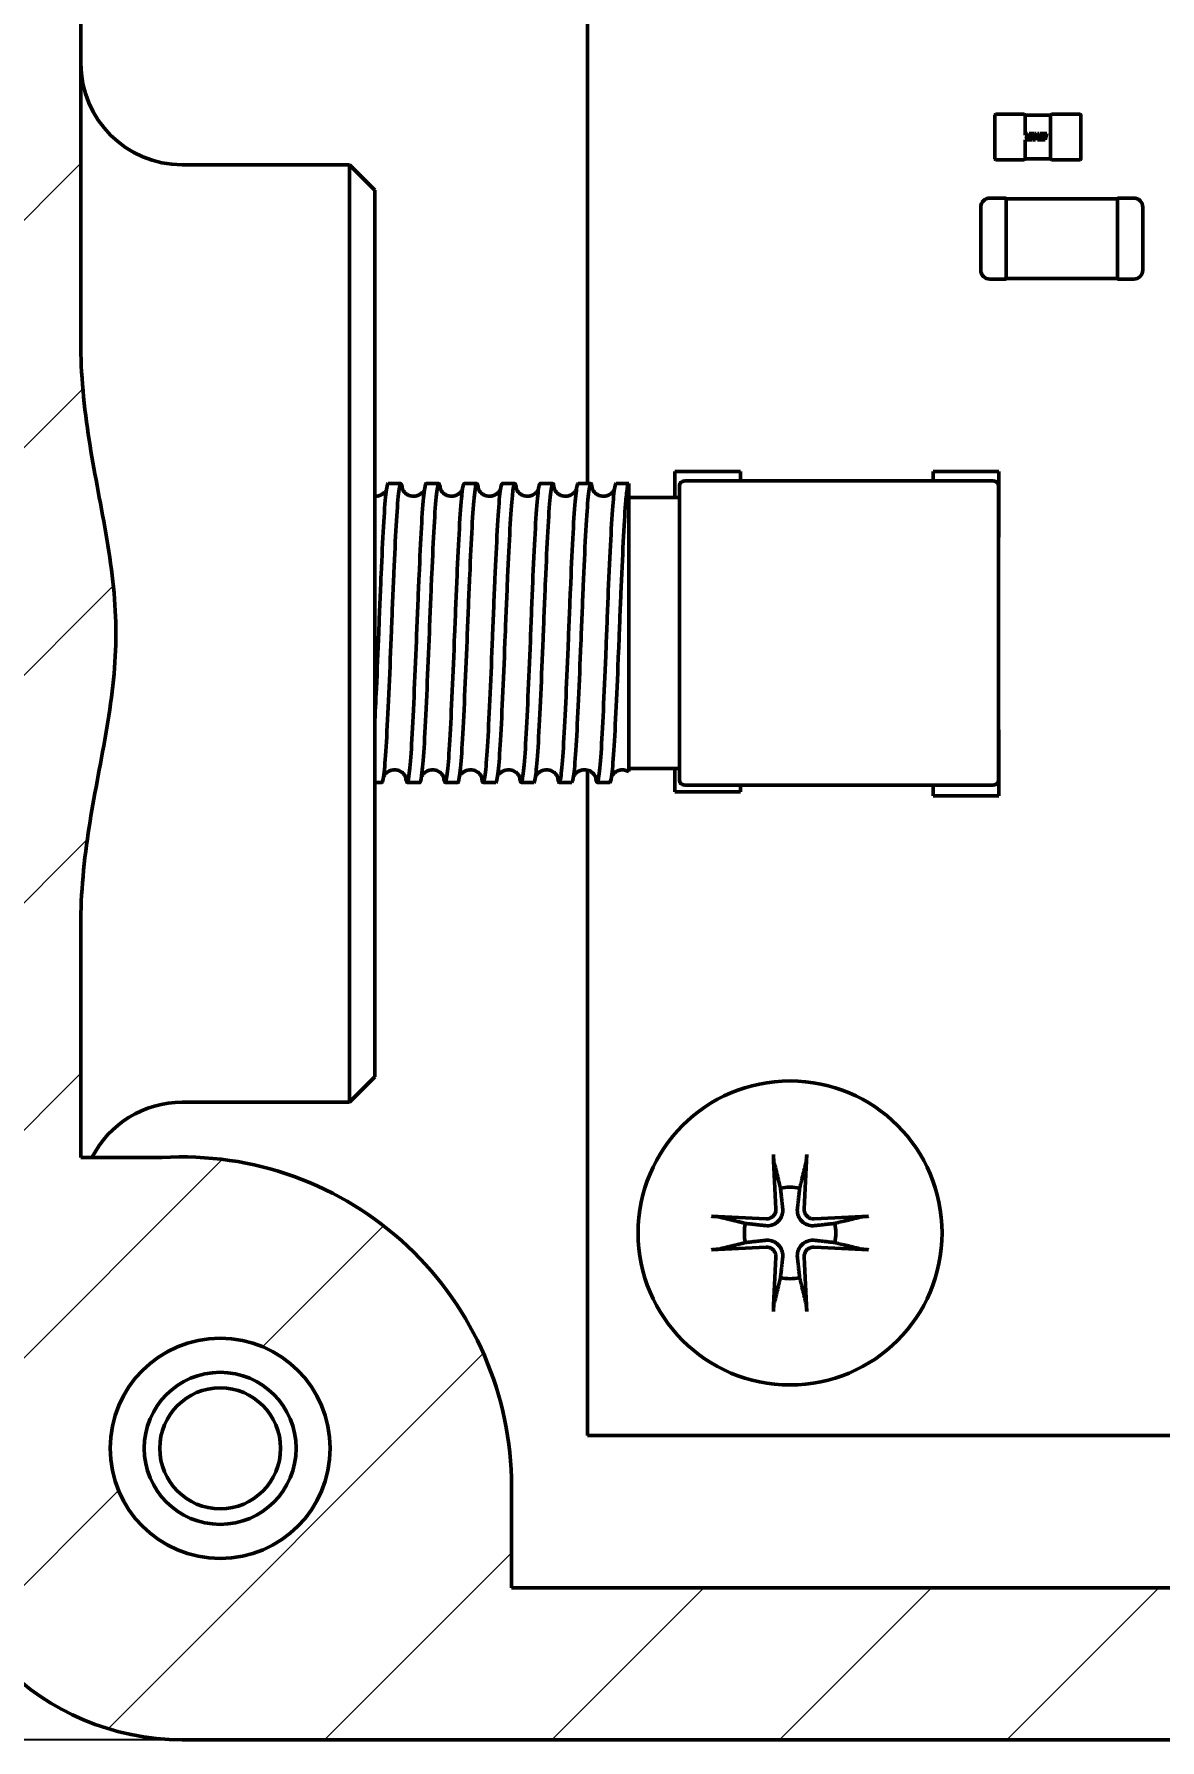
# Model space of a CAD drawing. Header units: millimetres. Extents: x 0 to 841, y 0 to 594.
# Drawn here: x 379.49 to 401.72, y 205.62 to 239.28 of the extents above; entities that cross this region are included whole.
import ezdxf

# ---------------------------------------------------------------- set-up
doc = ezdxf.new("R2010")
doc.units = ezdxf.units.MM
for name, color, linetype, lineweight in [('Dimension (ISO)', 7, 'Continuous', 25), ('Hatch (ISO)', 7, 'Continuous', 18), ('Visible (ISO)', 7, 'Continuous', 50)]:
    doc.layers.add(name, color=color, linetype=linetype, lineweight=lineweight)
doc.styles.add('Note Text (ISO)', font='tahoma.ttf')
doc.dimstyles.new('Default (ISO)', dxfattribs={"dimtxt": 3.5, "dimasz": 2.5, "dimexe": 3.175, "dimexo": 0, "dimgap": 0.762, "dimtad": 1, "dimrnd": 1e-08, "dimtxsty": 'Note Text (ISO)', "dimcen": 0.09, "dimdle": 10, "dimclrd": 256, "dimclre": 256, "dimclrt": 256, "dimadec": 0, "dimazin": 0, "dimtfac": 1.001486, "dimtmove": 0, "dimatfit": 3, "dimfxl": 1, "dimtolj": 1, "dimtzin": 0, "dimlwd": -1, "dimlwe": -1, "dimarcsym": 0})

# ---------------------------------------------------------------- blocks, each defined once
blk = doc.blocks.new('*D15')
at = {"layer": 'Defpoints', "color": 0, "transparency": 16777216}
for p in [(403.259, 321.832), (351.586, 205.621), (382.416, 205.621)]:
    blk.add_point(p, dxfattribs=at)
at = {"layer": 'Dimension (ISO)', "transparency": 16777216}
for p, q in [((403.259, 321.832), (348.411, 321.832)), ((351.586, 319.332), (351.586, 208.121)), ((382.416, 205.621), (348.411, 205.621))]:
    blk.add_line(p, q, dxfattribs=at)
for points in [[(351.169, 319.332), (352.003, 319.332), (351.586, 321.832)], [(351.169, 208.121), (352.003, 208.121), (351.586, 205.621)]]:
    blk.add_solid(points, dxfattribs=at)
at = {"layer": 'Dimension (ISO)', "transparency": 16777216, "insert": (346.381, 257.888), "char_height": 3.5, "attachment_point": 1, "rotation": 90, "style": 'Note Text (ISO)'}
blk.add_mtext('\\A1;116,21', dxfattribs=at)

msp = doc.modelspace()

# ---------------------------------------------------------------- hatches: boundary and pattern name
at = {"layer": 'Hatch (ISO)'}
h = msp.add_hatch(dxfattribs=at)
h.set_pattern_fill('ANSI31', color=256, scale=25.4, style=0)
h.set_pattern_definition([(45, (0, 0), (-2.245064, 2.245064), [])])
edge = h.paths.add_edge_path()
edge.add_ellipse((416.288, 307.621), major_axis=(-9.758, 2.186), ratio=1, start_angle=270, end_angle=282.6294)
edge.add_line((416.288, 317.621), (382.416, 317.621))
edge.add_ellipse((382.416, 312.621), major_axis=(-5, 0), ratio=1, start_angle=270, end_angle=360)
edge.add_line((377.416, 312.621), (377.416, 210.621))
edge.add_ellipse((382.416, 210.621), major_axis=(0, -5), ratio=1, start_angle=270, end_angle=360)
edge.add_line((382.416, 205.621), (416.288, 205.621))
edge.add_ellipse((416.288, 215.621), major_axis=(10, 0), ratio=1, start_angle=270, end_angle=282.6294)
edge.add_ellipse((445.416, 85.621), major_axis=(120.242, 26.942), ratio=1, start_angle=64.74122, end_angle=90, ccw=False)
edge.add_ellipse((474.544, 215.621), major_axis=(9.758, -2.186), ratio=1, start_angle=270, end_angle=282.6294)
edge.add_line((474.544, 205.621), (558.416, 205.621))
edge.add_ellipse((558.416, 210.621), major_axis=(5, 0), ratio=1, start_angle=270, end_angle=360)
edge.add_line((563.416, 210.621), (563.416, 312.621))
edge.add_ellipse((558.416, 312.621), major_axis=(0, 5), ratio=1, start_angle=270, end_angle=360)
edge.add_line((558.416, 317.621), (474.544, 317.621))
edge.add_ellipse((474.544, 307.621), major_axis=(-10, 0), ratio=1, start_angle=270, end_angle=282.6294)
edge.add_ellipse((445.416, 437.621), major_axis=(-120.242, -26.942), ratio=1, start_angle=64.74122, end_angle=90, ccw=False)
edge = h.paths.add_edge_path(flags=0)
edge.add_line((388.916, 208.621), (388.916, 210.621))
edge.add_ellipse((382.416, 210.621), major_axis=(0, 6.5), ratio=1, start_angle=270, end_angle=363.5049)
edge.add_line((382.019, 217.108), (380.416, 217.108))
edge.add_line((380.416, 217.108), (380.416, 221.814))
edge.add_spline(control_points=[(380.416, 221.814), (380.416, 222.421), (380.5, 223.145), (380.692, 224.324), (380.822, 224.956), (381.036, 226.225), (381.109, 226.863), (381.109, 228.037), (381.036, 228.675), (380.822, 229.944), (380.692, 230.576), (380.5, 231.755), (380.416, 232.479), (380.416, 233.086)], knot_values=[1.346639, 1.346639, 1.346639, 1.346639, 1.528836, 1.528836, 1.705012, 1.705012, 1.881187, 1.881187, 2.057362, 2.057362, 2.233538, 2.233538, 2.415734, 2.415734, 2.415734, 2.415734], degree=3, periodic=0)
edge.add_line((380.416, 233.086), (380.416, 241.621))
edge.add_ellipse((380.416, 244.121), major_axis=(2.5, 0), ratio=1, start_angle=270, end_angle=450)
edge.add_line((380.416, 246.621), (380.416, 276.621))
edge.add_ellipse((380.416, 279.121), major_axis=(2.5, 0), ratio=1, start_angle=270, end_angle=450)
edge.add_line((380.416, 281.621), (380.416, 306.121))
edge.add_line((380.416, 306.121), (382.489, 306.121))
edge.add_ellipse((382.416, 312.621), major_axis=(6.5, 0.073), ratio=1, start_angle=270, end_angle=359.355)
edge.add_line((388.916, 312.621), (388.916, 314.621))
edge.add_line((388.916, 314.621), (416.288, 314.621))
edge.add_ellipse((416.288, 307.621), major_axis=(7, 0), ratio=1, start_angle=77.3706, end_angle=90, ccw=False)
edge.add_ellipse((445.416, 437.621), major_axis=(123.169, -27.598), ratio=1, start_angle=270, end_angle=279.22446)
edge.add_ellipse((445.416, 311.397), major_axis=(-0.223, -7.497), ratio=1, start_angle=270, end_angle=453.4049)
edge.add_ellipse((445.416, 437.621), major_axis=(126.001, 7.497), ratio=1, start_angle=270, end_angle=279.22446)
edge.add_ellipse((474.544, 307.621), major_axis=(6.831, 1.531), ratio=1, start_angle=77.3706, end_angle=90, ccw=False)
edge.add_line((474.544, 314.621), (535.916, 314.621))
edge.add_ellipse((538.416, 314.621), major_axis=(0, -2.5), ratio=1, start_angle=270, end_angle=450)
edge.add_line((540.916, 314.621), (551.918, 314.621))
edge.add_line((551.918, 314.621), (551.918, 312.445))
edge.add_ellipse((558.416, 312.621), major_axis=(0.176, -6.498), ratio=1, start_angle=270, end_angle=359.0971)
edge.add_line((558.489, 306.121), (560.416, 306.121))
edge.add_line((560.416, 306.121), (560.416, 217.108))
edge.add_line((560.416, 217.108), (558.813, 217.108))
edge.add_ellipse((558.416, 210.621), major_axis=(-6.488, 0.397), ratio=1, start_angle=270, end_angle=361.9571)
edge.add_line((551.918, 210.796), (551.918, 208.621))
edge.add_line((551.918, 208.621), (540.916, 208.621))
edge.add_ellipse((538.416, 208.621), major_axis=(0, 2.5), ratio=1, start_angle=270, end_angle=450)
edge.add_line((535.916, 208.621), (474.544, 208.621))
edge.add_ellipse((474.544, 215.621), major_axis=(-7, 0), ratio=1, start_angle=77.3706, end_angle=90, ccw=False)
edge.add_ellipse((445.416, 85.621), major_axis=(-123.169, 27.598), ratio=1, start_angle=270, end_angle=279.22446)
edge.add_ellipse((445.416, 211.844), major_axis=(0.223, 7.497), ratio=1, start_angle=270, end_angle=453.4049)
edge.add_ellipse((445.416, 85.621), major_axis=(-126.001, -7.497), ratio=1, start_angle=270, end_angle=279.22446)
edge.add_ellipse((416.288, 215.621), major_axis=(-6.831, -1.531), ratio=1, start_angle=77.3706, end_angle=90, ccw=False)
edge.add_line((416.288, 208.621), (388.916, 208.621))
edge = h.paths.add_edge_path(flags=0)
edge.add_ellipse((557.666, 211.371), major_axis=(0, 2.172), ratio=1, start_angle=0, end_angle=360)
edge = h.paths.add_edge_path(flags=0)
edge.add_ellipse((557.666, 311.871), major_axis=(0, 2.172), ratio=1, start_angle=0, end_angle=360)
edge = h.paths.add_edge_path(flags=0)
edge.add_ellipse((383.166, 311.871), major_axis=(0, 2.172), ratio=1, start_angle=0, end_angle=360)
edge = h.paths.add_edge_path(flags=0)
edge.add_ellipse((383.166, 211.371), major_axis=(0, 2.172), ratio=1, start_angle=0, end_angle=360)
edge = h.paths.add_edge_path(flags=0)
edge.add_ellipse((445.416, 214.344), major_axis=(0, 2), ratio=1, start_angle=0, end_angle=360)
edge = h.paths.add_edge_path(flags=0)
edge.add_ellipse((445.416, 308.897), major_axis=(0, 2), ratio=1, start_angle=0, end_angle=360)

# ---------------------------------------------------------------- linework, layer by layer
at = {"layer": 'Visible (ISO)'}
for p, q in [((390.416, 230.41), (390.416, 311.621)), ((380.416, 233.086), (380.416, 241.621)), ((398.459, 236.817), (398.459, 237.68)), ((398.478, 237.698), (399.04, 237.698)), ((399.059, 237.68), (399.559, 237.68)), ((399.059, 237.661), (399.059, 237.68)), ((399.059, 237.282), (399.059, 237.661)), ((399.559, 237.661), (399.559, 237.68)), ((399.559, 236.836), (399.559, 237.661)), ((399.578, 237.698), (400.14, 237.698)), ((400.159, 237.68), (400.159, 236.817)), ((399.068, 237.314), (399.058, 237.279)), ((399.102, 237.314), (399.068, 237.314)), ((399.074, 237.217), (399.102, 237.314)), ((399.137, 237.314), (399.131, 237.291)), ((399.228, 237.314), (399.137, 237.314)), ((399.194, 237.194), (399.228, 237.314)), ((399.243, 237.314), (399.208, 237.194)), ((399.299, 237.314), (399.242, 237.206)), ((399.242, 237.206), (399.273, 237.314)), ((399.273, 237.314), (399.243, 237.314)), ((399.331, 237.314), (399.299, 237.314)), ((399.356, 237.314), (399.325, 237.207)), ((399.325, 237.207), (399.331, 237.314)), ((399.486, 237.314), (399.356, 237.314)), ((399.451, 237.194), (399.486, 237.314)), ((399.058, 237.194), (399.194, 237.194)), ((399.059, 236.836), (399.059, 237.194)), ((399.111, 237.217), (399.074, 237.217)), ((399.166, 237.217), (399.111, 237.217)), ((399.127, 237.261), (399.121, 237.239)), ((399.121, 237.239), (399.173, 237.239)), ((399.179, 237.261), (399.127, 237.261)), ((399.131, 237.291), (399.188, 237.291)), ((399.173, 237.239), (399.166, 237.217)), ((399.188, 237.291), (399.179, 237.261)), ((399.208, 237.194), (399.261, 237.194)), ((399.261, 237.194), (399.304, 237.28)), ((399.304, 237.28), (399.299, 237.194)), ((399.299, 237.194), (399.35, 237.194)), ((399.35, 237.194), (399.378, 237.291)), ((399.369, 237.217), (399.362, 237.194)), ((399.362, 237.194), (399.451, 237.194)), ((399.424, 237.217), (399.369, 237.217)), ((399.378, 237.291), (399.445, 237.291)), ((399.385, 237.261), (399.378, 237.239)), ((399.378, 237.239), (399.43, 237.239)), ((399.436, 237.261), (399.385, 237.261)), ((399.43, 237.239), (399.424, 237.217)), ((399.445, 237.291), (399.436, 237.261)), ((382.416, 236.7), (385.716, 236.7)), ((385.716, 218.2), (385.716, 236.7)), ((386.216, 236.2), (385.716, 236.7)), ((399.04, 236.798), (398.478, 236.798)), ((399.059, 236.817), (399.059, 236.836)), ((399.559, 236.817), (399.059, 236.817)), ((399.559, 236.817), (399.559, 236.836)), ((400.14, 236.798), (399.578, 236.798)), ((386.216, 236.2), (386.216, 218.7)), ((398.68, 236.043), (398.36, 236.043)), ((398.68, 235.863), (398.68, 236.043)), ((400.88, 236.027), (398.68, 236.027)), ((401.2, 236.043), (400.88, 236.043)), ((400.88, 235.863), (400.88, 236.043)), ((398.18, 235.863), (398.18, 234.623)), ((398.68, 235.863), (398.68, 234.623)), ((400.88, 235.863), (400.88, 234.623)), ((401.38, 235.863), (401.38, 234.623)), ((398.68, 234.623), (398.68, 234.443)), ((400.88, 234.623), (400.88, 234.443)), ((398.68, 234.443), (398.36, 234.443)), ((400.88, 234.459), (398.68, 234.459)), ((401.2, 234.443), (400.88, 234.443)), ((392.14, 230.65), (392.14, 230.135)), ((393.44, 230.65), (392.14, 230.65)), ((393.44, 230.46), (393.44, 230.65)), ((397.24, 230.65), (397.24, 230.46)), ((398.54, 230.65), (397.24, 230.65)), ((398.54, 229.35), (398.54, 230.65)), ((386.483, 230.41), (386.732, 230.41)), ((387.233, 230.41), (387.482, 230.41)), ((387.983, 230.41), (388.232, 230.41)), ((388.733, 230.41), (388.982, 230.41)), ((389.483, 230.41), (389.732, 230.41)), ((390.233, 230.41), (390.482, 230.41)), ((390.983, 230.41), (391.232, 230.41)), ((391.232, 224.726), (391.232, 230.41)), ((394.332, 230.46), (396.432, 230.46)), ((391.232, 230.135), (392.232, 230.135)), ((398.532, 229.35), (398.54, 229.35)), ((392.232, 226.56), (392.232, 228.36)), ((398.532, 228.36), (398.532, 226.56)), ((398.54, 225.55), (398.532, 225.55)), ((398.54, 224.25), (398.54, 225.55)), ((390.416, 211.621), (390.416, 224.753)), ((391.232, 224.785), (392.232, 224.785)), ((392.14, 224.785), (392.14, 224.329)), ((386.216, 224.51), (386.357, 224.51)), ((386.858, 224.51), (387.107, 224.51)), ((387.608, 224.51), (387.857, 224.51)), ((388.358, 224.51), (388.607, 224.51)), ((389.108, 224.51), (389.357, 224.51)), ((389.858, 224.51), (390.107, 224.51)), ((390.608, 224.51), (390.857, 224.51)), ((392.14, 224.329), (393.44, 224.329)), ((393.44, 224.329), (393.44, 224.46)), ((394.073, 224.459), (394.073, 224.46)), ((394.073, 224.459), (394.154, 224.459)), ((394.154, 224.459), (394.354, 224.459)), ((396.432, 224.46), (394.332, 224.46)), ((394.394, 224.459), (394.354, 224.459)), ((394.394, 224.459), (394.394, 224.46)), ((394.47, 224.459), (394.394, 224.459)), ((394.47, 224.459), (394.678, 224.459)), ((394.914, 224.459), (394.678, 224.459)), ((394.914, 224.459), (394.914, 224.46)), ((394.914, 224.459), (395.008, 224.459)), ((395.008, 224.459), (395.008, 224.46)), ((395.18, 224.459), (395.008, 224.459)), ((395.18, 224.459), (395.18, 224.46)), ((395.38, 224.459), (395.38, 224.46)), ((395.411, 224.459), (395.38, 224.459)), ((395.411, 224.459), (395.411, 224.46)), ((395.508, 224.459), (395.411, 224.459)), ((395.508, 224.459), (395.508, 224.46)), ((395.518, 224.459), (395.518, 224.46)), ((395.554, 224.459), (395.518, 224.459)), ((395.643, 224.459), (395.554, 224.459)), ((395.643, 224.459), (395.701, 224.459)), ((395.701, 224.459), (395.701, 224.46)), ((395.75, 224.459), (395.75, 224.46)), ((395.876, 224.459), (395.75, 224.459)), ((395.876, 224.459), (395.876, 224.46)), ((395.881, 224.459), (395.876, 224.459)), ((395.881, 224.459), (395.881, 224.46)), ((395.927, 224.459), (395.927, 224.46)), ((395.997, 224.459), (395.927, 224.459)), ((396.089, 224.459), (395.997, 224.459)), ((396.126, 224.459), (396.089, 224.459)), ((396.126, 224.459), (396.126, 224.46)), ((396.139, 224.459), (396.139, 224.46)), ((396.232, 224.459), (396.139, 224.459)), ((396.232, 224.459), (396.232, 224.46)), ((396.266, 224.459), (396.232, 224.459)), ((396.266, 224.459), (396.266, 224.46)), ((396.359, 224.459), (396.266, 224.459)), ((396.359, 224.459), (396.359, 224.46)), ((396.395, 224.459), (396.359, 224.459)), ((396.432, 224.459), (396.395, 224.459)), ((396.432, 224.459), (396.432, 224.46)), ((396.445, 224.459), (396.445, 224.46)), ((396.538, 224.459), (396.445, 224.459)), ((396.538, 224.459), (396.538, 224.46)), ((396.572, 224.459), (396.538, 224.459)), ((396.572, 224.459), (396.572, 224.46)), ((396.665, 224.459), (396.572, 224.459)), ((396.665, 224.459), (396.665, 224.46)), ((397.24, 224.46), (397.24, 224.25)), ((397.24, 224.25), (398.54, 224.25)), ((380.416, 217.108), (380.416, 221.814)), ((386.216, 218.7), (385.716, 218.2)), ((382.416, 218.2), (385.716, 218.2)), ((382.019, 217.108), (380.416, 217.108)), ((425.416, 211.621), (390.416, 211.621)), ((388.916, 208.621), (388.916, 210.621)), ((416.288, 208.621), (388.916, 208.621)), ((382.416, 205.621), (416.288, 205.621))]:
    msp.add_line(p, q, dxfattribs=at)
for centre, radius in [((394.416, 215.621), 3), ((383.166, 211.371), 2.172), ((383.166, 211.371), 1.5), ((383.166, 211.371), 1.193)]:
    msp.add_circle(centre, radius, dxfattribs=at)
for centre, radius, start, end in [((382.416, 238.7), 2, 180, 270), ((398.478, 237.68), 0.0187, 90, 180), ((399.04, 237.68), 0.0187, 0, 90), ((399.578, 237.68), 0.0187, 90, 180), ((400.14, 237.68), 0.0187, 0, 90), ((398.478, 236.817), 0.0187, 180, 270), ((399.04, 236.817), 0.0187, 270, 0), ((399.578, 236.817), 0.0187, 180, 270), ((400.14, 236.817), 0.0187, 270, 0), ((398.36, 235.863), 0.18, 90, 180), ((401.2, 235.863), 0.18, 0, 90), ((398.36, 234.623), 0.18, 180, 270), ((401.2, 234.623), 0.18, 270, 0), ((382.416, 216.2), 2, 90, 152.9859), ((382.416, 210.621), 6.5, 0, 93.5049), ((394.416, 215.621), 0.902, 77.8798, 102.1202), ((394.416, 215.621), 0.902, 167.8798, 192.1202), ((394.416, 215.621), 0.902, 347.8798, 12.1202), ((394.416, 215.621), 0.902, 257.8798, 282.1202), ((382.416, 210.621), 5, 180, 270)]:
    msp.add_arc(centre, radius, start, end, dxfattribs=at)
for centre, major_axis, start_param, end_param in [((394.62, 215.634), (0.336, -5.195), 4.406467, 4.617896), ((394.212, 215.634), (0.336, 5.195), 4.806882, 5.018311), ((394.403, 215.417), (-5.195, 0.336), 4.806882, 5.018311), ((394.429, 215.417), (-5.195, -0.336), 4.406467, 4.617896), ((394.403, 215.824), (5.195, 0.336), 4.406467, 4.617896), ((394.62, 215.607), (-0.336, -5.195), 4.806882, 5.018311), ((394.212, 215.607), (-0.336, 5.195), 4.406467, 4.617896), ((394.429, 215.824), (5.195, -0.336), 4.806882, 5.018311)]:
    msp.add_ellipse(centre, major_axis=major_axis, ratio=0.087156, start_param=start_param, end_param=end_param, dxfattribs=at)
for points, knots in [([(380.416, 221.814), (380.416, 222.421), (380.5, 223.145), (380.692, 224.324), (380.822, 224.956), (381.036, 226.225), (381.109, 226.863), (381.109, 228.037), (381.036, 228.675), (380.822, 229.944), (380.692, 230.576), (380.5, 231.755), (380.416, 232.479), (380.416, 233.086)], [1.346639, 1.346639, 1.346639, 1.346639, 1.528836, 1.528836, 1.705012, 1.705012, 1.881187, 1.881187, 2.057362, 2.057362, 2.233538, 2.233538, 2.415734, 2.415734, 2.415734, 2.415734]), ([(386.483, 230.41), (386.468, 230.41), (386.453, 230.338), (386.421, 230.05), (386.404, 229.831), (386.375, 229.285), (386.359, 228.969), (386.327, 228.258), (386.311, 227.868), (386.281, 227.094), (386.266, 226.719), (386.238, 226.111), (386.227, 225.871), (386.216, 225.654)], [11.8253049, 11.8253049, 11.8253049, 11.8253049, 11.9393712, 11.9393712, 12.0585625, 12.0585625, 12.1731468, 12.1731468, 12.2922804, 12.2922804, 12.4068113, 12.4068113, 12.4899977, 12.4899977, 12.4899977, 12.4899977]), ([(386.216, 230.161), (386.227, 230.16), (386.238, 230.16), (386.278, 230.163), (386.307, 230.17), (386.357, 230.192), (386.38, 230.208), (386.413, 230.238), (386.425, 230.253), (386.441, 230.277), (386.445, 230.286), (386.449, 230.293), (386.449, 230.294), (386.449, 230.294)], [0.47070941, 0.47070941, 0.47070941, 0.47070941, 0.47440665, 0.47440665, 0.48392853, 0.48392853, 0.4933756, 0.4933756, 0.50205454, 0.50205454, 0.5100681, 0.5100681, 0.5106855, 0.5106855, 0.5106855, 0.5106855]), ([(386.357, 224.51), (386.358, 224.51), (386.359, 224.51), (386.375, 224.518), (386.391, 224.605), (386.423, 224.92), (386.438, 225.139), (386.468, 225.695), (386.484, 226.031), (386.517, 226.752), (386.532, 227.128), (386.562, 227.901), (386.578, 228.29), (386.61, 228.997), (386.625, 229.312), (386.655, 229.85), (386.671, 230.066), (386.704, 230.346), (386.719, 230.415), (386.744, 230.406), (386.755, 230.367), (386.765, 230.294)], [17.565937, 17.565937, 17.565937, 17.565937, 17.57178, 17.57178, 17.689589, 17.689589, 17.802917, 17.802917, 17.920787, 17.920787, 18.034168, 18.034168, 18.152097, 18.152097, 18.265532, 18.265532, 18.38352, 18.38352, 18.497007, 18.497007, 18.576394, 18.576394, 18.576394, 18.576394]), ([(386.758, 230.312), (386.758, 230.312), (386.759, 230.311), (386.76, 230.308), (386.761, 230.302), (386.77, 230.285), (386.775, 230.275), (386.789, 230.255), (386.795, 230.247), (386.815, 230.225), (386.832, 230.211), (386.87, 230.186), (386.893, 230.176), (386.943, 230.162), (386.972, 230.159), (387.028, 230.163), (387.057, 230.17), (387.107, 230.192), (387.13, 230.208), (387.163, 230.238), (387.175, 230.253), (387.191, 230.277), (387.195, 230.286), (387.199, 230.293), (387.199, 230.294), (387.199, 230.294)], [0.41726807, 0.41726807, 0.41726807, 0.41726807, 0.42327513, 0.42327513, 0.43491201, 0.43491201, 0.44370211, 0.44370211, 0.44865451, 0.44865451, 0.45686032, 0.45686032, 0.46515548, 0.46515548, 0.47440666, 0.47440666, 0.48392853, 0.48392853, 0.49337561, 0.49337561, 0.50205454, 0.50205454, 0.51006811, 0.51006811, 0.51068551, 0.51068551, 0.51068551, 0.51068551]), ([(387.233, 230.41), (387.232, 230.41), (387.232, 230.41), (387.217, 230.408), (387.202, 230.332), (387.17, 230.038), (387.153, 229.816), (387.124, 229.266), (387.108, 228.948), (387.076, 228.234), (387.06, 227.843), (387.03, 227.069), (387.014, 226.693), (386.982, 225.977), (386.966, 225.646), (386.936, 225.1), (386.921, 224.887), (386.889, 224.587), (386.872, 224.509), (386.847, 224.511), (386.836, 224.55), (386.824, 224.626)], [9.949113, 9.949113, 9.949113, 9.949113, 9.950817, 9.950817, 10.065684, 10.065684, 10.185098, 10.185098, 10.299997, 10.299997, 10.419485, 10.419485, 10.534418, 10.534418, 10.653946, 10.653946, 10.768848, 10.768848, 10.88832, 10.88832, 10.971677, 10.971677, 10.971677, 10.971677]), ([(387.107, 224.51), (387.107, 224.51), (387.108, 224.51), (387.123, 224.513), (387.139, 224.595), (387.172, 224.901), (387.187, 225.117), (387.217, 225.668), (387.233, 226.002), (387.265, 226.72), (387.281, 227.097), (387.31, 227.87), (387.327, 228.26), (387.359, 228.972), (387.374, 229.288), (387.404, 229.833), (387.42, 230.052), (387.452, 230.34), (387.468, 230.411), (387.493, 230.409), (387.504, 230.37), (387.515, 230.294)], [19.421823, 19.421823, 19.421823, 19.421823, 19.424016, 19.424016, 19.54229, 19.54229, 19.656042, 19.656042, 19.774371, 19.774371, 19.888175, 19.888175, 20.00656, 20.00656, 20.120416, 20.120416, 20.238856, 20.238856, 20.352764, 20.352764, 20.4351, 20.4351, 20.4351, 20.4351]), ([(387.508, 230.312), (387.508, 230.312), (387.509, 230.311), (387.51, 230.308), (387.511, 230.302), (387.52, 230.285), (387.525, 230.275), (387.539, 230.255), (387.545, 230.247), (387.565, 230.225), (387.582, 230.211), (387.62, 230.186), (387.643, 230.176), (387.693, 230.162), (387.722, 230.159), (387.778, 230.163), (387.807, 230.17), (387.857, 230.192), (387.88, 230.208), (387.913, 230.238), (387.925, 230.253), (387.941, 230.277), (387.945, 230.286), (387.949, 230.293), (387.949, 230.294), (387.949, 230.294)], [0.41726806, 0.41726806, 0.41726806, 0.41726806, 0.42327513, 0.42327513, 0.43491201, 0.43491201, 0.44370211, 0.44370211, 0.4486545, 0.4486545, 0.45686031, 0.45686031, 0.46515548, 0.46515548, 0.47440665, 0.47440665, 0.48392853, 0.48392853, 0.4933756, 0.4933756, 0.50205454, 0.50205454, 0.5100681, 0.5100681, 0.5106855, 0.5106855, 0.5106855, 0.5106855]), ([(387.983, 230.41), (387.982, 230.41), (387.981, 230.41), (387.966, 230.404), (387.95, 230.324), (387.918, 230.022), (387.902, 229.798), (387.873, 229.244), (387.857, 228.923), (387.825, 228.206), (387.809, 227.816), (387.779, 227.043), (387.763, 226.667), (387.731, 225.954), (387.715, 225.626), (387.685, 225.085), (387.67, 224.875), (387.638, 224.581), (387.622, 224.506), (387.596, 224.513), (387.585, 224.552), (387.574, 224.626)], [8.075729, 8.075729, 8.075729, 8.075729, 8.080444, 8.080444, 8.195109, 8.195109, 8.313859, 8.313859, 8.428543, 8.428543, 8.547384, 8.547384, 8.662089, 8.662089, 8.781019, 8.781019, 8.895747, 8.895747, 9.014762, 9.014762, 9.095672, 9.095672, 9.095672, 9.095672]), ([(387.857, 224.51), (387.857, 224.51), (387.857, 224.51), (387.872, 224.51), (387.888, 224.589), (387.921, 224.89), (387.936, 225.104), (387.966, 225.65), (387.982, 225.982), (388.014, 226.698), (388.03, 227.074), (388.06, 227.848), (388.076, 228.238), (388.108, 228.951), (388.123, 229.27), (388.153, 229.818), (388.169, 230.039), (388.201, 230.333), (388.217, 230.408), (388.243, 230.411), (388.254, 230.372), (388.265, 230.294)], [21.281939, 21.281939, 21.281939, 21.281939, 21.281948, 21.281948, 21.400172, 21.400172, 21.513987, 21.513987, 21.632132, 21.632132, 21.745919, 21.745919, 21.863983, 21.863983, 21.977744, 21.977744, 22.095724, 22.095724, 22.209461, 22.209461, 22.294013, 22.294013, 22.294013, 22.294013]), ([(388.258, 230.312), (388.258, 230.312), (388.259, 230.311), (388.26, 230.308), (388.261, 230.302), (388.27, 230.285), (388.275, 230.275), (388.289, 230.255), (388.295, 230.247), (388.315, 230.225), (388.332, 230.211), (388.37, 230.186), (388.393, 230.176), (388.443, 230.162), (388.472, 230.159), (388.528, 230.163), (388.557, 230.17), (388.607, 230.192), (388.63, 230.208), (388.663, 230.238), (388.675, 230.253), (388.691, 230.277), (388.695, 230.286), (388.699, 230.293), (388.699, 230.294), (388.699, 230.294)], [0.41726806, 0.41726806, 0.41726806, 0.41726806, 0.42327513, 0.42327513, 0.43491201, 0.43491201, 0.44370211, 0.44370211, 0.4486545, 0.4486545, 0.45686031, 0.45686031, 0.46515548, 0.46515548, 0.47440665, 0.47440665, 0.48392853, 0.48392853, 0.4933756, 0.4933756, 0.50205454, 0.50205454, 0.5100681, 0.5100681, 0.5106855, 0.5106855, 0.5106855, 0.5106855]), ([(388.733, 230.41), (388.731, 230.41), (388.73, 230.409), (388.714, 230.395), (388.698, 230.309), (388.666, 229.995), (388.65, 229.766), (388.621, 229.203), (388.605, 228.878), (388.573, 228.158), (388.557, 227.768), (388.527, 226.996), (388.511, 226.622), (388.479, 225.915), (388.464, 225.591), (388.434, 225.059), (388.418, 224.853), (388.386, 224.571), (388.37, 224.502), (388.345, 224.517), (388.335, 224.556), (388.324, 224.626)], [6.207149, 6.207149, 6.207149, 6.207149, 6.217154, 6.217154, 6.331756, 6.331756, 6.449669, 6.449669, 6.564268, 6.564268, 6.682298, 6.682298, 6.796898, 6.796898, 6.91504, 6.91504, 7.029645, 7.029645, 7.147896, 7.147896, 7.224567, 7.224567, 7.224567, 7.224567]), ([(388.607, 224.51), (388.622, 224.51), (388.637, 224.584), (388.669, 224.872), (388.685, 225.082), (388.715, 225.621), (388.731, 225.949), (388.763, 226.661), (388.778, 227.036), (388.808, 227.809), (388.824, 228.198), (388.856, 228.915), (388.872, 229.237), (388.902, 229.792), (388.917, 230.017), (388.95, 230.321), (388.965, 230.402), (388.991, 230.415), (389.003, 230.376), (389.015, 230.294)], [23.138477, 23.138477, 23.138477, 23.138477, 23.25277, 23.25277, 23.366415, 23.366415, 23.483842, 23.483842, 23.597475, 23.597475, 23.7148, 23.7148, 23.828424, 23.828424, 23.945643, 23.945643, 24.05926, 24.05926, 24.147924, 24.147924, 24.147924, 24.147924]), ([(389.008, 230.312), (389.008, 230.312), (389.009, 230.311), (389.01, 230.308), (389.011, 230.302), (389.02, 230.285), (389.025, 230.275), (389.039, 230.255), (389.045, 230.247), (389.065, 230.225), (389.082, 230.211), (389.12, 230.186), (389.143, 230.176), (389.193, 230.162), (389.222, 230.159), (389.278, 230.163), (389.307, 230.17), (389.357, 230.192), (389.38, 230.208), (389.413, 230.238), (389.425, 230.253), (389.441, 230.277), (389.445, 230.286), (389.449, 230.293), (389.449, 230.294), (389.449, 230.294)], [0.41726806, 0.41726806, 0.41726806, 0.41726806, 0.42327513, 0.42327513, 0.43491201, 0.43491201, 0.44370211, 0.44370211, 0.4486545, 0.4486545, 0.45686031, 0.45686031, 0.46515548, 0.46515548, 0.47440665, 0.47440665, 0.48392853, 0.48392853, 0.4933756, 0.4933756, 0.50205454, 0.50205454, 0.5100681, 0.5100681, 0.5106855, 0.5106855, 0.5106855, 0.5106855]), ([(389.483, 230.41), (389.48, 230.41), (389.478, 230.408), (389.46, 230.38), (389.444, 230.282), (389.413, 229.947), (389.397, 229.71), (389.367, 229.134), (389.351, 228.802), (389.319, 228.076), (389.304, 227.687), (389.274, 226.918), (389.258, 226.545), (389.226, 225.848), (389.211, 225.532), (389.181, 225.015), (389.165, 224.817), (389.133, 224.554), (389.117, 224.495), (389.093, 224.524), (389.084, 224.562), (389.074, 224.626)], [4.342349, 4.342349, 4.342349, 4.342349, 4.361158, 4.361158, 4.475905, 4.475905, 4.59276, 4.59276, 4.707474, 4.707474, 4.824474, 4.824474, 4.939161, 4.939161, 5.056301, 5.056301, 5.170964, 5.170964, 5.288242, 5.288242, 5.35784, 5.35784, 5.35784, 5.35784]), ([(389.357, 224.51), (389.371, 224.51), (389.386, 224.576), (389.417, 224.841), (389.432, 225.045), (389.462, 225.572), (389.478, 225.893), (389.51, 226.596), (389.526, 226.971), (389.556, 227.741), (389.571, 228.13), (389.603, 228.852), (389.619, 229.18), (389.649, 229.746), (389.664, 229.978), (389.696, 230.3), (389.712, 230.39), (389.74, 230.421), (389.752, 230.383), (389.765, 230.294)], [24.990373, 24.990373, 24.990373, 24.990373, 25.098119, 25.098119, 25.211749, 25.211749, 25.328264, 25.328264, 25.441906, 25.441906, 25.558291, 25.558291, 25.671949, 25.671949, 25.7882, 25.7882, 25.901879, 25.901879, 25.997725, 25.997725, 25.997725, 25.997725]), ([(389.758, 230.312), (389.758, 230.312), (389.759, 230.311), (389.76, 230.308), (389.761, 230.302), (389.77, 230.285), (389.775, 230.275), (389.789, 230.255), (389.795, 230.247), (389.815, 230.225), (389.832, 230.211), (389.87, 230.186), (389.893, 230.176), (389.943, 230.162), (389.972, 230.159), (390.028, 230.163), (390.057, 230.17), (390.107, 230.192), (390.13, 230.208), (390.163, 230.238), (390.175, 230.253), (390.191, 230.277), (390.195, 230.286), (390.199, 230.293), (390.199, 230.294), (390.199, 230.294)], [0.41726806, 0.41726806, 0.41726806, 0.41726806, 0.42327513, 0.42327513, 0.43491201, 0.43491201, 0.44370211, 0.44370211, 0.4486545, 0.4486545, 0.45686031, 0.45686031, 0.46515548, 0.46515548, 0.47440665, 0.47440665, 0.48392853, 0.48392853, 0.4933756, 0.4933756, 0.50205454, 0.50205454, 0.5100681, 0.5100681, 0.51068381, 0.51068381, 0.51068381, 0.51068381]), ([(390.233, 230.41), (390.228, 230.41), (390.224, 230.404), (390.205, 230.351), (390.189, 230.235), (390.157, 229.869), (390.142, 229.621), (390.112, 229.025), (390.096, 228.684), (390.064, 227.948), (390.049, 227.561), (390.019, 226.796), (390.003, 226.426), (389.971, 225.746), (389.956, 225.443), (389.926, 224.95), (389.91, 224.764), (389.878, 224.531), (389.863, 224.488), (389.84, 224.537), (389.832, 224.572), (389.824, 224.626)], [2.48, 2.48, 2.48, 2.48, 2.512178, 2.512178, 2.627333, 2.627333, 2.742953, 2.742953, 2.858043, 2.858043, 2.973821, 2.973821, 3.088848, 3.088848, 3.204785, 3.204785, 3.319755, 3.319755, 3.435848, 3.435848, 3.49431, 3.49431, 3.49431, 3.49431]), ([(390.107, 224.51), (390.12, 224.51), (390.133, 224.564), (390.162, 224.794), (390.178, 224.987), (390.208, 225.494), (390.224, 225.803), (390.255, 226.493), (390.271, 226.865), (390.302, 227.632), (390.317, 228.02), (390.348, 228.75), (390.364, 229.086), (390.395, 229.671), (390.41, 229.912), (390.441, 230.262), (390.457, 230.368), (390.487, 230.43), (390.501, 230.394), (390.515, 230.294)], [26.83869, 26.83869, 26.83869, 26.83869, 26.936011, 26.936011, 27.049851, 27.049851, 27.165234, 27.165234, 27.279119, 27.279119, 27.394348, 27.394348, 27.508282, 27.508282, 27.623356, 27.623356, 27.737343, 27.737343, 27.844639, 27.844639, 27.844639, 27.844639]), ([(390.508, 230.312), (390.508, 230.312), (390.509, 230.311), (390.51, 230.308), (390.511, 230.302), (390.52, 230.285), (390.525, 230.275), (390.539, 230.255), (390.545, 230.247), (390.565, 230.225), (390.582, 230.211), (390.62, 230.186), (390.643, 230.176), (390.693, 230.162), (390.722, 230.159), (390.778, 230.163), (390.807, 230.17), (390.857, 230.192), (390.88, 230.208), (390.913, 230.238), (390.925, 230.253), (390.941, 230.277), (390.945, 230.286), (390.949, 230.293), (390.949, 230.294), (390.949, 230.294)], [0.41726806, 0.41726806, 0.41726806, 0.41726806, 0.42327513, 0.42327513, 0.43491201, 0.43491201, 0.44370211, 0.44370211, 0.4486545, 0.4486545, 0.45686031, 0.45686031, 0.46515547, 0.46515547, 0.47440665, 0.47440665, 0.48392853, 0.48392853, 0.4933756, 0.4933756, 0.50205454, 0.50205454, 0.5100681, 0.5100681, 0.5106855, 0.5106855, 0.5106855, 0.5106855]), ([(390.983, 230.41), (390.976, 230.41), (390.97, 230.396), (390.947, 230.304), (390.931, 230.165), (390.9, 229.758), (390.886, 229.495), (390.855, 228.874), (390.838, 228.52), (390.807, 227.774), (390.793, 227.389), (390.762, 226.632), (390.746, 226.266), (390.714, 225.609), (390.7, 225.324), (390.669, 224.865), (390.653, 224.698), (390.621, 224.507), (390.607, 224.485), (390.586, 224.557), (390.58, 224.587), (390.574, 224.626)], [0.618799, 0.618799, 0.618799, 0.618799, 0.668632, 0.668632, 0.784438, 0.784438, 0.898879, 0.898879, 1.014594, 1.014594, 1.129167, 1.129167, 1.244793, 1.244793, 1.359505, 1.359505, 1.475044, 1.475044, 1.589899, 1.589899, 1.632614, 1.632614, 1.632614, 1.632614]), ([(390.857, 224.51), (390.868, 224.51), (390.879, 224.548), (390.906, 224.731), (390.922, 224.908), (390.953, 225.383), (390.967, 225.678), (390.999, 226.346), (391.015, 226.715), (391.046, 227.476), (391.06, 227.861), (391.092, 228.602), (391.108, 228.95), (391.139, 229.559), (391.153, 229.814), (391.179, 230.14), (391.19, 230.242), (391.212, 230.377), (391.222, 230.41), (391.232, 230.41)], [28.68477, 28.68477, 28.68477, 28.68477, 28.766936, 28.766936, 28.881251, 28.881251, 28.9953934, 28.9953934, 29.1097852, 29.1097852, 29.2237782, 29.2237782, 29.3382503, 29.3382503, 29.4520975, 29.4520975, 29.5305176, 29.5305176, 29.6076158, 29.6076158, 29.6076158, 29.6076158]), ([(392.232, 230.36), (392.232, 230.386), (392.243, 230.412), (392.28, 230.449), (392.306, 230.46), (392.332, 230.46)], [0, 0, 0, 0, 0.5, 0.5, 1, 1, 1, 1]), ([(392.232, 229.799), (392.232, 229.934), (392.232, 230.045), (392.232, 230.132), (392.232, 230.162), (392.232, 230.188), (392.232, 230.212), (392.232, 230.311), (392.232, 230.36), (392.232, 230.36)], [0, 0, 0, 0, 0.375, 0.375, 0.375, 0.5, 0.5, 0.5, 1, 1, 1, 1]), ([(392.332, 230.46), (392.332, 230.46), (392.36, 230.46), (392.415, 230.46), (392.434, 230.46), (392.456, 230.46), (392.48, 230.46), (392.576, 230.46), (392.714, 230.46), (392.893, 230.46)], [0, 0, 0, 0, 0.375, 0.375, 0.375, 0.5, 0.5, 0.5, 1, 1, 1, 1]), ([(392.893, 230.46), (393.027, 230.46), (393.18, 230.46), (393.35, 230.46), (393.406, 230.46), (393.463, 230.46), (393.526, 230.46), (393.774, 230.46), (394.043, 230.46), (394.332, 230.46)], [0, 0, 0, 0, 0.375, 0.375, 0.375, 0.5, 0.5, 0.5, 1, 1, 1, 1]), ([(396.432, 230.46), (396.649, 230.46), (396.854, 230.46), (397.049, 230.46), (397.113, 230.46), (397.179, 230.46), (397.239, 230.46), (397.481, 230.46), (397.692, 230.46), (397.872, 230.46)], [0, 0, 0, 0, 0.375, 0.375, 0.375, 0.5, 0.5, 0.5, 1, 1, 1, 1]), ([(397.872, 230.46), (398.006, 230.46), (398.117, 230.46), (398.205, 230.46), (398.234, 230.46), (398.26, 230.46), (398.285, 230.46), (398.383, 230.46), (398.432, 230.46), (398.432, 230.46)], [0, 0, 0, 0, 0.375, 0.375, 0.375, 0.5, 0.5, 0.5, 1, 1, 1, 1]), ([(398.432, 230.46), (398.459, 230.46), (398.485, 230.449), (398.522, 230.412), (398.532, 230.386), (398.532, 230.36)], [0, 0, 0, 0, 0.5, 0.5, 1, 1, 1, 1]), ([(398.532, 230.36), (398.532, 230.36), (398.532, 230.332), (398.532, 230.277), (398.532, 230.258), (398.532, 230.236), (398.532, 230.212), (398.532, 230.116), (398.532, 229.979), (398.532, 229.799)], [0, 0, 0, 0, 0.375, 0.375, 0.375, 0.5, 0.5, 0.5, 1, 1, 1, 1]), ([(392.232, 228.36), (392.232, 228.577), (392.232, 228.782), (392.232, 228.976), (392.232, 229.041), (392.232, 229.106), (392.232, 229.167), (392.232, 229.409), (392.232, 229.62), (392.232, 229.799)], [0, 0, 0, 0, 0.375, 0.375, 0.375, 0.5, 0.5, 0.5, 1, 1, 1, 1]), ([(398.532, 229.799), (398.532, 229.665), (398.532, 229.513), (398.532, 229.343), (398.532, 229.286), (398.532, 229.229), (398.532, 229.167), (398.532, 228.918), (398.532, 228.649), (398.532, 228.36)], [0, 0, 0, 0, 0.375, 0.375, 0.375, 0.5, 0.5, 0.5, 1, 1, 1, 1]), ([(392.232, 225.121), (392.232, 225.255), (392.232, 225.407), (392.232, 225.577), (392.232, 225.634), (392.232, 225.691), (392.232, 225.753), (392.232, 226.002), (392.232, 226.271), (392.232, 226.56)], [0, 0, 0, 0, 0.375, 0.375, 0.375, 0.5, 0.5, 0.5, 1, 1, 1, 1]), ([(398.532, 226.56), (398.532, 226.343), (398.532, 226.138), (398.532, 225.944), (398.532, 225.879), (398.532, 225.814), (398.532, 225.753), (398.532, 225.511), (398.532, 225.3), (398.532, 225.121)], [0, 0, 0, 0, 0.375, 0.375, 0.375, 0.5, 0.5, 0.5, 1, 1, 1, 1]), ([(392.232, 224.56), (392.232, 224.56), (392.232, 224.588), (392.232, 224.643), (392.232, 224.662), (392.232, 224.684), (392.232, 224.708), (392.232, 224.804), (392.232, 224.941), (392.232, 225.121)], [0, 0, 0, 0, 0.375, 0.375, 0.375, 0.5, 0.5, 0.5, 1, 1, 1, 1]), ([(398.532, 225.121), (398.532, 224.986), (398.532, 224.875), (398.532, 224.788), (398.532, 224.758), (398.532, 224.732), (398.532, 224.708), (398.532, 224.609), (398.532, 224.56), (398.532, 224.56)], [0, 0, 0, 0, 0.375, 0.375, 0.375, 0.5, 0.5, 0.5, 1, 1, 1, 1]), ([(386.831, 224.608), (386.831, 224.608), (386.831, 224.609), (386.83, 224.612), (386.828, 224.618), (386.82, 224.635), (386.815, 224.645), (386.801, 224.665), (386.795, 224.673), (386.775, 224.695), (386.758, 224.709), (386.72, 224.734), (386.697, 224.744), (386.647, 224.758), (386.618, 224.761), (386.561, 224.757), (386.533, 224.75), (386.483, 224.728), (386.46, 224.712), (386.427, 224.682), (386.415, 224.667), (386.399, 224.643), (386.394, 224.634), (386.391, 224.627), (386.391, 224.626), (386.39, 224.626)], [0.41726806, 0.41726806, 0.41726806, 0.41726806, 0.42327513, 0.42327513, 0.43491201, 0.43491201, 0.44370211, 0.44370211, 0.4486545, 0.4486545, 0.45686031, 0.45686031, 0.46515548, 0.46515548, 0.47440665, 0.47440665, 0.48392853, 0.48392853, 0.4933756, 0.4933756, 0.50205454, 0.50205454, 0.5100681, 0.5100681, 0.5106855, 0.5106855, 0.5106855, 0.5106855]), ([(387.581, 224.608), (387.581, 224.608), (387.581, 224.609), (387.58, 224.612), (387.578, 224.618), (387.57, 224.635), (387.565, 224.645), (387.551, 224.665), (387.545, 224.673), (387.525, 224.695), (387.508, 224.709), (387.47, 224.734), (387.447, 224.744), (387.397, 224.758), (387.368, 224.761), (387.311, 224.757), (387.283, 224.75), (387.233, 224.728), (387.21, 224.712), (387.177, 224.682), (387.165, 224.667), (387.149, 224.643), (387.144, 224.634), (387.141, 224.627), (387.141, 224.626), (387.14, 224.626)], [0.41726807, 0.41726807, 0.41726807, 0.41726807, 0.42327513, 0.42327513, 0.43491201, 0.43491201, 0.44370211, 0.44370211, 0.44865451, 0.44865451, 0.45686031, 0.45686031, 0.46515548, 0.46515548, 0.47440665, 0.47440665, 0.48392853, 0.48392853, 0.49337561, 0.49337561, 0.50205454, 0.50205454, 0.51006811, 0.51006811, 0.5106855, 0.5106855, 0.5106855, 0.5106855]), ([(388.331, 224.608), (388.331, 224.608), (388.331, 224.609), (388.33, 224.612), (388.328, 224.618), (388.32, 224.635), (388.315, 224.645), (388.301, 224.665), (388.295, 224.673), (388.275, 224.695), (388.258, 224.709), (388.22, 224.734), (388.197, 224.744), (388.147, 224.758), (388.118, 224.761), (388.061, 224.757), (388.033, 224.75), (387.983, 224.728), (387.96, 224.712), (387.927, 224.682), (387.915, 224.667), (387.899, 224.643), (387.894, 224.634), (387.891, 224.627), (387.891, 224.626), (387.89, 224.626)], [0.41726806, 0.41726806, 0.41726806, 0.41726806, 0.42327513, 0.42327513, 0.43491201, 0.43491201, 0.44370211, 0.44370211, 0.4486545, 0.4486545, 0.45686031, 0.45686031, 0.46515548, 0.46515548, 0.47440665, 0.47440665, 0.48392853, 0.48392853, 0.4933756, 0.4933756, 0.50205454, 0.50205454, 0.5100681, 0.5100681, 0.5106855, 0.5106855, 0.5106855, 0.5106855]), ([(389.081, 224.608), (389.081, 224.608), (389.081, 224.609), (389.08, 224.612), (389.078, 224.618), (389.07, 224.635), (389.065, 224.645), (389.051, 224.665), (389.045, 224.673), (389.025, 224.695), (389.008, 224.709), (388.97, 224.734), (388.947, 224.744), (388.897, 224.758), (388.868, 224.761), (388.811, 224.757), (388.783, 224.75), (388.733, 224.728), (388.71, 224.712), (388.677, 224.682), (388.665, 224.667), (388.649, 224.643), (388.644, 224.634), (388.641, 224.627), (388.641, 224.626), (388.64, 224.626)], [0.41726806, 0.41726806, 0.41726806, 0.41726806, 0.42327513, 0.42327513, 0.43491201, 0.43491201, 0.44370211, 0.44370211, 0.4486545, 0.4486545, 0.45686031, 0.45686031, 0.46515548, 0.46515548, 0.47440665, 0.47440665, 0.48392853, 0.48392853, 0.4933756, 0.4933756, 0.50205454, 0.50205454, 0.5100681, 0.5100681, 0.51068381, 0.51068381, 0.51068381, 0.51068381]), ([(389.831, 224.608), (389.831, 224.608), (389.831, 224.609), (389.83, 224.612), (389.828, 224.618), (389.82, 224.635), (389.815, 224.645), (389.801, 224.665), (389.795, 224.673), (389.775, 224.695), (389.758, 224.709), (389.72, 224.734), (389.697, 224.744), (389.647, 224.758), (389.618, 224.761), (389.561, 224.757), (389.533, 224.75), (389.483, 224.728), (389.46, 224.712), (389.427, 224.682), (389.415, 224.667), (389.399, 224.643), (389.394, 224.634), (389.391, 224.627), (389.391, 224.626), (389.39, 224.626)], [0.41726806, 0.41726806, 0.41726806, 0.41726806, 0.42327513, 0.42327513, 0.43491201, 0.43491201, 0.44370211, 0.44370211, 0.4486545, 0.4486545, 0.45686031, 0.45686031, 0.46515548, 0.46515548, 0.47440665, 0.47440665, 0.48392853, 0.48392853, 0.4933756, 0.4933756, 0.50205454, 0.50205454, 0.5100681, 0.5100681, 0.5106855, 0.5106855, 0.5106855, 0.5106855]), ([(390.581, 224.608), (390.581, 224.608), (390.581, 224.608), (390.581, 224.61), (390.58, 224.614), (390.572, 224.63), (390.567, 224.641), (390.553, 224.663), (390.546, 224.671), (390.526, 224.693), (390.51, 224.708), (390.472, 224.733), (390.45, 224.743), (390.4, 224.758), (390.371, 224.761), (390.314, 224.758), (390.286, 224.751), (390.235, 224.729), (390.212, 224.714), (390.178, 224.683), (390.166, 224.668), (390.15, 224.644), (390.145, 224.635), (390.141, 224.627), (390.141, 224.627), (390.14, 224.626)], [0.41763999, 0.41763999, 0.41763999, 0.41763999, 0.42075514, 0.42075514, 0.43340186, 0.43340186, 0.44345861, 0.44345861, 0.44870129, 0.44870129, 0.45694536, 0.45694536, 0.46520548, 0.46520548, 0.47443475, 0.47443475, 0.4839567, 0.4839567, 0.49341402, 0.49341402, 0.50213318, 0.50213318, 0.51013578, 0.51013578, 0.51104519, 0.51104519, 0.51104519, 0.51104519]), ([(391.232, 224.726), (391.21, 224.739), (391.184, 224.749), (391.13, 224.761), (391.101, 224.762), (391.045, 224.754), (391.017, 224.744), (390.97, 224.719), (390.949, 224.703), (390.92, 224.673), (390.909, 224.659), (390.897, 224.639), (390.893, 224.632), (390.89, 224.626)], [0, 0, 0, 0, 0.00917207, 0.00917207, 0.01845385, 0.01845385, 0.02797876, 0.02797876, 0.03735163, 0.03735163, 0.04580635, 0.04580635, 0.05289069, 0.05289069, 0.05289069, 0.05289069]), ([(392.332, 224.46), (392.306, 224.46), (392.28, 224.471), (392.243, 224.508), (392.232, 224.534), (392.232, 224.56)], [0, 0, 0, 0, 0.5, 0.5, 1, 1, 1, 1]), ([(398.532, 224.56), (398.532, 224.534), (398.522, 224.508), (398.485, 224.471), (398.459, 224.46), (398.432, 224.46)], [0, 0, 0, 0, 0.5, 0.5, 1, 1, 1, 1]), ([(392.893, 224.46), (392.759, 224.46), (392.648, 224.46), (392.56, 224.46), (392.531, 224.46), (392.505, 224.46), (392.48, 224.46), (392.382, 224.46), (392.332, 224.46), (392.332, 224.46)], [0, 0, 0, 0, 0.375, 0.375, 0.375, 0.5, 0.5, 0.5, 1, 1, 1, 1]), ([(394.332, 224.46), (394.116, 224.46), (393.91, 224.46), (393.716, 224.46), (393.651, 224.46), (393.586, 224.46), (393.526, 224.46), (393.283, 224.46), (393.072, 224.46), (392.893, 224.46)], [0, 0, 0, 0, 0.375, 0.375, 0.375, 0.5, 0.5, 0.5, 1, 1, 1, 1]), ([(397.872, 224.46), (397.737, 224.46), (397.585, 224.46), (397.415, 224.46), (397.358, 224.46), (397.301, 224.46), (397.239, 224.46), (396.991, 224.46), (396.722, 224.46), (396.432, 224.46)], [0, 0, 0, 0, 0.375, 0.375, 0.375, 0.5, 0.5, 0.5, 1, 1, 1, 1]), ([(398.432, 224.46), (398.432, 224.46), (398.405, 224.46), (398.349, 224.46), (398.331, 224.46), (398.309, 224.46), (398.285, 224.46), (398.189, 224.46), (398.051, 224.46), (397.872, 224.46)], [0, 0, 0, 0, 0.375, 0.375, 0.375, 0.5, 0.5, 0.5, 1, 1, 1, 1]), ([(394.104, 217.002), (394.102, 217.009), (394.1, 217.018), (394.097, 217.04), (394.095, 217.057), (394.092, 217.089), (394.09, 217.11), (394.088, 217.141), (394.087, 217.157), (394.087, 217.171)], [0.04788997, 0.04788997, 0.04788997, 0.04788997, 0.05210485, 0.05210485, 0.05730314, 0.05730314, 0.0625558, 0.0625558, 0.06665641, 0.06665641, 0.06665641, 0.06665641]), ([(394.745, 217.171), (394.745, 217.157), (394.744, 217.141), (394.742, 217.11), (394.74, 217.089), (394.737, 217.057), (394.735, 217.04), (394.732, 217.018), (394.73, 217.009), (394.728, 217.002)], [0.01685823, 0.01685823, 0.01685823, 0.01685823, 0.02095884, 0.02095884, 0.0262115, 0.0262115, 0.03140979, 0.03140979, 0.03562467, 0.03562467, 0.03562467, 0.03562467]), ([(394.271, 216.103), (394.275, 216.064), (394.272, 216.023), (394.255, 215.963), (394.246, 215.938), (394.219, 215.892), (394.202, 215.87), (394.166, 215.834), (394.144, 215.817), (394.098, 215.791), (394.074, 215.781), (394.014, 215.765), (393.972, 215.761), (393.933, 215.766)], [0.13731162, 0.13731162, 0.13731162, 0.13731162, 0.14973415, 0.14973415, 0.15741051, 0.15741051, 0.16508687, 0.16508687, 0.17276323, 0.17276323, 0.18043959, 0.18043959, 0.19286212, 0.19286212, 0.19286212, 0.19286212]), ([(394.899, 215.766), (394.86, 215.761), (394.818, 215.765), (394.758, 215.781), (394.734, 215.791), (394.688, 215.817), (394.666, 215.834), (394.63, 215.87), (394.613, 215.892), (394.586, 215.938), (394.577, 215.963), (394.56, 216.023), (394.557, 216.064), (394.561, 216.103)], [0.13731162, 0.13731162, 0.13731162, 0.13731162, 0.14973415, 0.14973415, 0.15741051, 0.15741051, 0.16508687, 0.16508687, 0.17276323, 0.17276323, 0.18043959, 0.18043959, 0.19286212, 0.19286212, 0.19286212, 0.19286212]), ([(392.866, 215.95), (392.88, 215.949), (392.896, 215.949), (392.927, 215.947), (392.947, 215.945), (392.979, 215.942), (392.996, 215.94), (393.018, 215.936), (393.028, 215.934), (393.034, 215.933)], [0.01685823, 0.01685823, 0.01685823, 0.01685823, 0.02095884, 0.02095884, 0.0262115, 0.0262115, 0.03140979, 0.03140979, 0.03562467, 0.03562467, 0.03562467, 0.03562467]), ([(394.137, 216.095), (394.138, 216.072), (394.135, 216.047), (394.119, 216.001), (394.107, 215.979), (394.076, 215.945), (394.056, 215.929), (394.013, 215.908), (393.988, 215.901), (393.958, 215.899), (393.95, 215.899), (393.942, 215.899)], [0, 0, 0, 0, 0.00692285, 0.00692285, 0.0138457, 0.0138457, 0.02075693, 0.02075693, 0.02766816, 0.02766816, 0.03000447, 0.03000447, 0.03000447, 0.03000447]), ([(394.89, 215.899), (394.867, 215.898), (394.842, 215.901), (394.796, 215.917), (394.775, 215.93), (394.74, 215.961), (394.725, 215.98), (394.703, 216.024), (394.697, 216.048), (394.694, 216.079), (394.694, 216.087), (394.695, 216.095)], [0, 0, 0, 0, 0.00692285, 0.00692285, 0.0138457, 0.0138457, 0.02075693, 0.02075693, 0.02766816, 0.02766816, 0.03000447, 0.03000447, 0.03000447, 0.03000447]), ([(395.798, 215.933), (395.804, 215.934), (395.814, 215.936), (395.836, 215.94), (395.853, 215.942), (395.885, 215.945), (395.905, 215.947), (395.936, 215.949), (395.952, 215.949), (395.966, 215.95)], [0.04788997, 0.04788997, 0.04788997, 0.04788997, 0.05210485, 0.05210485, 0.05730314, 0.05730314, 0.0625558, 0.0625558, 0.06665641, 0.06665641, 0.06665641, 0.06665641]), ([(393.933, 215.476), (393.972, 215.48), (394.014, 215.476), (394.074, 215.46), (394.098, 215.45), (394.144, 215.424), (394.166, 215.407), (394.202, 215.371), (394.219, 215.349), (394.246, 215.303), (394.255, 215.278), (394.272, 215.219), (394.275, 215.177), (394.271, 215.138)], [0.13731162, 0.13731162, 0.13731162, 0.13731162, 0.14973415, 0.14973415, 0.15741051, 0.15741051, 0.16508687, 0.16508687, 0.17276323, 0.17276323, 0.18043959, 0.18043959, 0.19286212, 0.19286212, 0.19286212, 0.19286212]), ([(394.561, 215.138), (394.557, 215.177), (394.56, 215.219), (394.577, 215.278), (394.586, 215.303), (394.613, 215.349), (394.63, 215.371), (394.666, 215.407), (394.688, 215.424), (394.734, 215.45), (394.758, 215.46), (394.818, 215.476), (394.86, 215.48), (394.899, 215.476)], [0.13731162, 0.13731162, 0.13731162, 0.13731162, 0.14973415, 0.14973415, 0.15741051, 0.15741051, 0.16508687, 0.16508687, 0.17276323, 0.17276323, 0.18043959, 0.18043959, 0.19286212, 0.19286212, 0.19286212, 0.19286212]), ([(393.034, 215.308), (393.028, 215.307), (393.018, 215.305), (392.996, 215.302), (392.979, 215.3), (392.947, 215.296), (392.927, 215.295), (392.896, 215.293), (392.88, 215.292), (392.866, 215.291)], [0.04788997, 0.04788997, 0.04788997, 0.04788997, 0.05210485, 0.05210485, 0.05730314, 0.05730314, 0.0625558, 0.0625558, 0.06665641, 0.06665641, 0.06665641, 0.06665641]), ([(393.942, 215.342), (393.965, 215.343), (393.99, 215.34), (394.036, 215.324), (394.057, 215.311), (394.092, 215.281), (394.107, 215.261), (394.129, 215.217), (394.135, 215.193), (394.138, 215.162), (394.138, 215.154), (394.137, 215.146)], [0, 0, 0, 0, 0.00692285, 0.00692285, 0.0138457, 0.0138457, 0.02075693, 0.02075693, 0.02766816, 0.02766816, 0.03000447, 0.03000447, 0.03000447, 0.03000447]), ([(394.695, 215.146), (394.694, 215.169), (394.697, 215.194), (394.713, 215.24), (394.725, 215.262), (394.756, 215.297), (394.776, 215.312), (394.819, 215.334), (394.844, 215.34), (394.874, 215.342), (394.882, 215.342), (394.89, 215.342)], [0, 0, 0, 0, 0.00692285, 0.00692285, 0.0138457, 0.0138457, 0.02075693, 0.02075693, 0.02766816, 0.02766816, 0.03000447, 0.03000447, 0.03000447, 0.03000447]), ([(395.966, 215.291), (395.952, 215.292), (395.936, 215.293), (395.905, 215.295), (395.885, 215.296), (395.853, 215.3), (395.836, 215.302), (395.814, 215.305), (395.804, 215.307), (395.798, 215.308)], [0.01685823, 0.01685823, 0.01685823, 0.01685823, 0.02095884, 0.02095884, 0.0262115, 0.0262115, 0.03140979, 0.03140979, 0.03562467, 0.03562467, 0.03562467, 0.03562467]), ([(394.087, 214.071), (394.087, 214.085), (394.088, 214.1), (394.09, 214.131), (394.092, 214.152), (394.095, 214.184), (394.097, 214.201), (394.1, 214.223), (394.102, 214.232), (394.104, 214.239)], [0.01685823, 0.01685823, 0.01685823, 0.01685823, 0.02095884, 0.02095884, 0.0262115, 0.0262115, 0.03140979, 0.03140979, 0.03562467, 0.03562467, 0.03562467, 0.03562467]), ([(394.728, 214.239), (394.73, 214.232), (394.732, 214.223), (394.735, 214.201), (394.737, 214.184), (394.74, 214.152), (394.742, 214.131), (394.744, 214.1), (394.745, 214.085), (394.745, 214.071)], [0.04788997, 0.04788997, 0.04788997, 0.04788997, 0.05210485, 0.05210485, 0.05730314, 0.05730314, 0.0625558, 0.0625558, 0.06665641, 0.06665641, 0.06665641, 0.06665641])]:
    msp.add_open_spline(points, degree=3, knots=knots, dxfattribs=at)
for points, weights in [([(394.104, 217.002), (394.179, 216.697), (394.227, 216.502)], [1.0041048634, 1.02752924647, 1]), ([(394.605, 216.502), (394.653, 216.697), (394.728, 217.002)], [1, 1.02752924647, 1.0041048634]), ([(394.227, 216.502), (394.255, 216.246), (394.271, 216.103)], [1, 1.35043058172, 1.67338373673]), ([(394.561, 216.103), (394.577, 216.246), (394.605, 216.502)], [1.67338373673, 1.35043058172, 1]), ([(393.534, 215.81), (393.34, 215.858), (393.034, 215.933)], [1, 1.02752923649, 1.00410486201]), ([(393.933, 215.766), (393.79, 215.781), (393.534, 215.81)], [1.67338373673, 1.35043058172, 1]), ([(395.297, 215.81), (395.041, 215.781), (394.899, 215.766)], [1, 1.35043058172, 1.67338373673]), ([(395.798, 215.933), (395.492, 215.858), (395.297, 215.81)], [1.00410486313, 1.02752924454, 1]), ([(393.034, 215.308), (393.34, 215.383), (393.534, 215.431)], [1.00410486313, 1.02752924454, 1]), ([(393.534, 215.431), (393.79, 215.46), (393.933, 215.476)], [1, 1.35043058172, 1.67338373673]), ([(394.899, 215.476), (395.041, 215.46), (395.297, 215.431)], [1.67338373673, 1.35043058172, 1]), ([(395.297, 215.431), (395.492, 215.383), (395.798, 215.308)], [1, 1.02752923661, 1.00410486203]), ([(394.271, 215.138), (394.255, 214.995), (394.227, 214.739)], [1.67338373673, 1.35043058172, 1]), ([(394.605, 214.739), (394.577, 214.995), (394.561, 215.138)], [1, 1.35043058172, 1.67338373673]), ([(394.227, 214.739), (394.179, 214.544), (394.104, 214.239)], [1, 1.02752924648, 1.0041048634]), ([(394.728, 214.239), (394.653, 214.544), (394.605, 214.739)], [1.0041048634, 1.02752924648, 1])]:
    msp.add_rational_spline(points, weights, degree=2, dxfattribs=at)

# ---------------------------------------------------------------- dimensions: what is measured, and where the dimension line sits
at = {"layer": 'Dimension (ISO)'}
dim = msp.add_linear_dim(base=(351.586, 205.621), p1=(403.259, 321.832), p2=(382.416, 205.621), angle=270, dimstyle='Default (ISO)', override={"dimgap": 0.762, "dimdec": 2, "dimtol": 0, "dimlim": 0, "dimtp": 0, "dimtm": 0, "dimtdec": 2, "dimtofl": 0, "dimatfit": 1}, dxfattribs=at)
dim.commit()
dim.dimension.update_dxf_attribs({"geometry": '*D15', "text_midpoint": (351.586, 264.726), "dimtype": 160})

doc.saveas('drawing.dxf')
